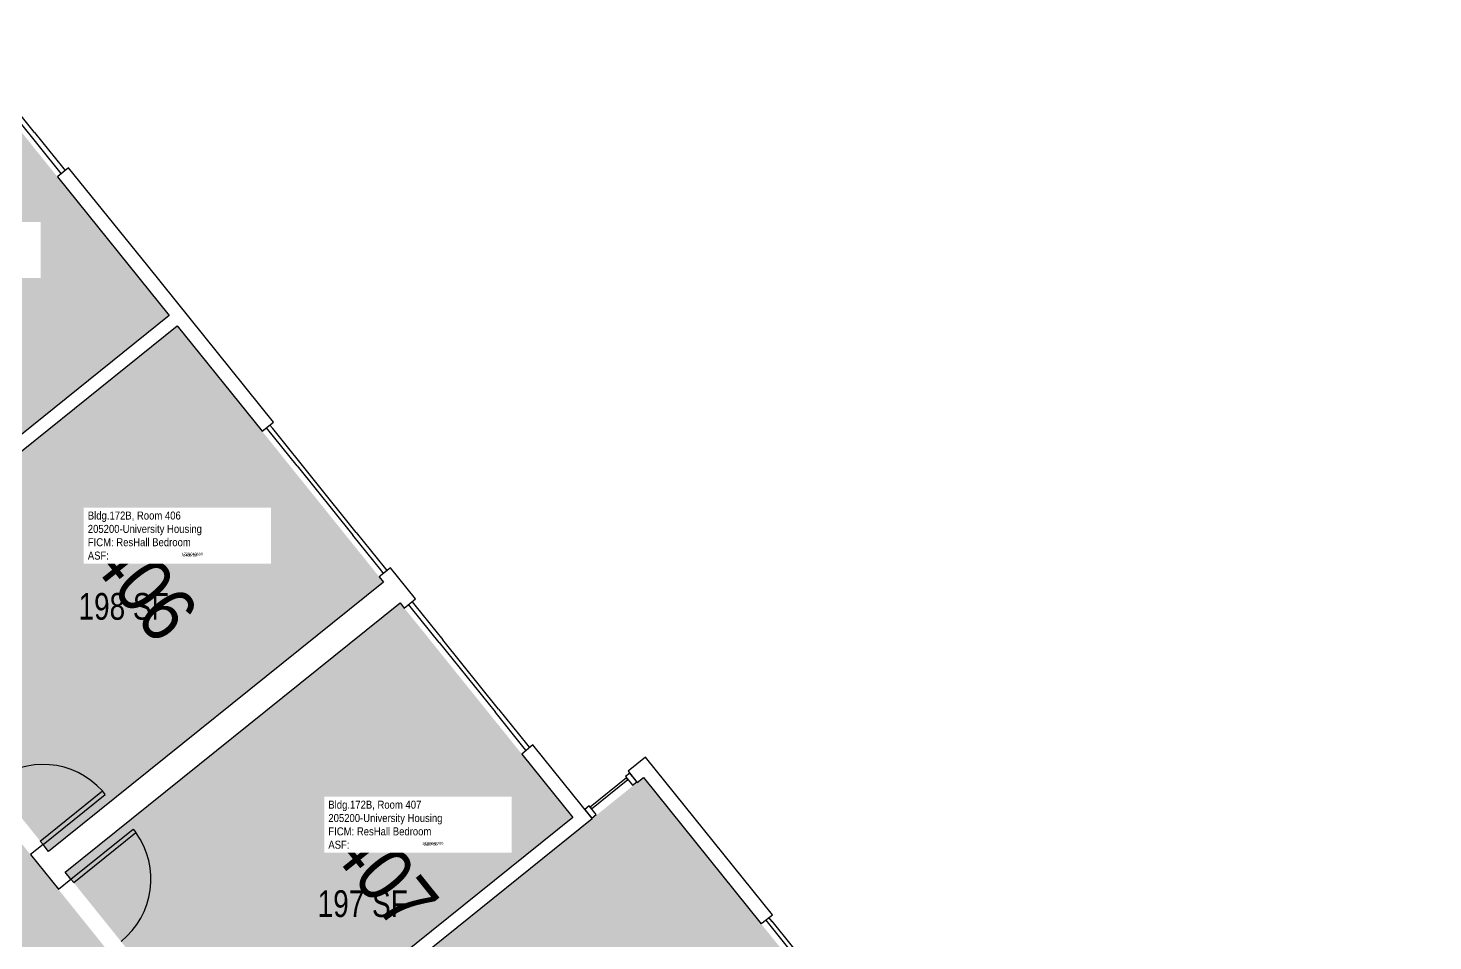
# Model space of a CAD drawing. Header units: inches. Extents: x 69233640 to 69235957, y 27660565 to 27663170.
# Drawn here: x 69234074 to 69234706, y 27662752 to 27663162 of the extents above; entities that cross this region are included whole.
import ezdxf
from ezdxf.enums import TextEntityAlignment as Align

# ---------------------------------------------------------------- set-up
doc = ezdxf.new("R2010")
doc.units = ezdxf.units.IN
doc.header["$LTSCALE"] = 100
doc.header["$MEASUREMENT"] = 0
for name, color, linetype in [('A-DOOR', 2, 'CONTINUOUS'), ('A-GLAZ', 1, 'CONTINUOUS'), ('A-IDEN-RNUM', 7, 'CONTINUOUS'), ('A-IDEN-SNUM', 4, 'CONTINUOUS'), ('A-IDEN-VNUM', 4, 'CONTINUOUS'), ('A-WALL', 5, 'CONTINUOUS'), ('AREA-TEXT', 3, 'CONTINUOUS'), ('Rooms-Category-Color', 7, 'CONTINUOUS'), ('Rooms-College-Color', 7, 'CONTINUOUS'), ('Rooms-Department-Color', 7, 'CONTINUOUS'), ('Rooms-Division-Color', 7, 'CONTINUOUS'), ('Rooms-Information', 7, 'CONTINUOUS')]:
    doc.layers.add(name, color=color, linetype=linetype)
doc.styles.add('CP_AREA', font='arial.ttf', dxfattribs={"height": 15})
doc.styles.add('CP_ROOMSNUMBER', font='arial.ttf', dxfattribs={"height": 1})
doc.styles.add('CP_ROOMVNUMBER', font='arial.ttf', dxfattribs={"width": 0.85, "height": 0.075})

# ---------------------------------------------------------------- blocks, each defined once
blk = doc.blocks.new('08_Single-Flush - 08 Door_Single-Flush  3_-0_ x 7_-0_-3899613-LEVEL 4')
at = {"layer": 'A-DOOR'}
for p, q in [((16, 3.62), (16, 39.57)), ((18, 39.57), (16, 39.57)), ((18, 3.62), (18, 39.57)), ((18, 3.62), (16, 3.62))]:
    blk.add_line(p, q, dxfattribs=at)
at = {"layer": 'A-DOOR', "lineweight": 25}
blk.add_arc((18, 3.62), 36, 93.18474, 180, dxfattribs=at)
blk = doc.blocks.new('08_Single-Flush - 08 Door_Single-Flush  3_-0_ x 7_-0_-3899614-LEVEL 4')
at = {"layer": 'A-DOOR'}
for p, q in [((16, -3.62), (16, -39.57)), ((18, -3.62), (16, -3.62)), ((18, -3.62), (18, -39.57)), ((18, -39.57), (16, -39.57))]:
    blk.add_line(p, q, dxfattribs=at)
at = {"layer": 'A-DOOR', "lineweight": 25}
blk.add_arc((18, -3.62), 36, 180, 266.81526, dxfattribs=at)

msp = doc.modelspace()

# ---------------------------------------------------------------- hatches: boundary and pattern name
at = {"layer": 'Rooms-Category-Color', "true_color": 0x728ef3}
for points in [[(69233890.93, 27663031.04), (69233929.22, 27662983.45), (69233930.67, 27662981.66), (69233932.63, 27662979.22), (69233986.69, 27662912.03), (69234137.25, 27663033.17), (69234034.37, 27663161.05), (69233901.53, 27663054.16), (69233908.66, 27663045.3)], [(69234083.08, 27662792.24), (69234224.87, 27662906.33), (69234233.64, 27662913.39), (69234140.94, 27663028.6), (69233990.37, 27662907.45)], [(69234232.4, 27662896.98), (69234090.6, 27662782.89), (69234197.95, 27662649.47), (69234271.2, 27662708.4), (69234241.5, 27662745.31), (69234318.82, 27662807.52), (69234241.16, 27662904.04)], [(69234325.03, 27662804.98), (69234249.76, 27662744.42), (69234279.46, 27662707.51), (69234201.64, 27662644.89), (69234280.98, 27662546.28), (69234282.85, 27662547.78), (69234403.93, 27662645.2), (69234402.24, 27662647.31), (69234420.94, 27662662.35), (69234422.63, 27662660.25), (69234459.6, 27662690), (69234350.56, 27662825.52)]]:
    msp.add_hatch(color=171, dxfattribs=at).paths.add_polyline_path(points)
at = {"layer": 'Rooms-Category-Color', "true_color": 0xadadad}
msp.add_hatch(color=253, dxfattribs=at).paths.add_polyline_path([(69233896.13, 27662917.3), (69233936.33, 27662867.34), (69234026.92, 27662754.76), (69234041.96, 27662736.06), (69234132.35, 27662623.72), (69234226.9, 27662506.22), (69234230.85, 27662501.3), (69234313.5, 27662398.58), (69234424.8, 27662260.27), (69234426.87, 27662257.68), (69234427.5, 27662256.91), (69234457.08, 27662220.14), (69234555.06, 27662098.37), (69234584.92, 27662061.25), (69234627.19, 27662008.72), (69234658.89, 27661969.33), (69234705.64, 27662006.94), (69234670.03, 27662051.19), (69234586.58, 27662154.91), (69234473.42, 27662295.54), (69234390.34, 27662398.8), (69234280.95, 27662534.75), (69234280.78, 27662534.97), (69234280.19, 27662535.7), (69234277.18, 27662539.44), (69234194.15, 27662642.63), (69234081.19, 27662783.02), (69233982.88, 27662905.19), (69233926.98, 27662974.68), (69233925.11, 27662973.17), (69233880.74, 27662937.47), (69233880.23, 27662937.07), (69233890.65, 27662924.12)])
at = {"layer": 'Rooms-College-Color', "true_color": 0xadadad}
for points in [[(69233890.93, 27663031.04), (69233929.22, 27662983.45), (69233930.67, 27662981.66), (69233932.63, 27662979.22), (69233986.69, 27662912.03), (69234137.25, 27663033.17), (69234034.37, 27663161.05), (69233901.53, 27663054.16), (69233908.66, 27663045.3)], [(69234083.08, 27662792.24), (69234224.87, 27662906.33), (69234233.64, 27662913.39), (69234140.94, 27663028.6), (69233990.37, 27662907.45)], [(69233896.13, 27662917.3), (69233936.33, 27662867.34), (69234026.92, 27662754.76), (69234041.96, 27662736.06), (69234132.35, 27662623.72), (69234226.9, 27662506.22), (69234230.85, 27662501.3), (69234313.5, 27662398.58), (69234424.8, 27662260.27), (69234426.87, 27662257.68), (69234427.5, 27662256.91), (69234457.08, 27662220.14), (69234555.06, 27662098.37), (69234584.92, 27662061.25), (69234627.19, 27662008.72), (69234658.89, 27661969.33), (69234705.64, 27662006.94), (69234670.03, 27662051.19), (69234586.58, 27662154.91), (69234473.42, 27662295.54), (69234390.34, 27662398.8), (69234280.95, 27662534.75), (69234280.78, 27662534.97), (69234280.19, 27662535.7), (69234277.18, 27662539.44), (69234194.15, 27662642.63), (69234081.19, 27662783.02), (69233982.88, 27662905.19), (69233926.98, 27662974.68), (69233925.11, 27662973.17), (69233880.74, 27662937.47), (69233880.23, 27662937.07), (69233890.65, 27662924.12)], [(69234232.4, 27662896.98), (69234090.6, 27662782.89), (69234197.95, 27662649.47), (69234271.2, 27662708.4), (69234241.5, 27662745.31), (69234318.82, 27662807.52), (69234241.16, 27662904.04)], [(69234325.03, 27662804.98), (69234249.76, 27662744.42), (69234279.46, 27662707.51), (69234201.64, 27662644.89), (69234280.98, 27662546.28), (69234282.85, 27662547.78), (69234403.93, 27662645.2), (69234402.24, 27662647.31), (69234420.94, 27662662.35), (69234422.63, 27662660.25), (69234459.6, 27662690), (69234350.56, 27662825.52)]]:
    msp.add_hatch(color=253, dxfattribs=at).paths.add_polyline_path(points)
at = {"layer": 'Rooms-Department-Color', "true_color": 0x604aed}
for points in [[(69233890.93, 27663031.04), (69233929.22, 27662983.45), (69233930.67, 27662981.66), (69233932.63, 27662979.22), (69233986.69, 27662912.03), (69234137.25, 27663033.17), (69234034.37, 27663161.05), (69233901.53, 27663054.16), (69233908.66, 27663045.3)], [(69234083.08, 27662792.24), (69234224.87, 27662906.33), (69234233.64, 27662913.39), (69234140.94, 27663028.6), (69233990.37, 27662907.45)], [(69234232.4, 27662896.98), (69234090.6, 27662782.89), (69234197.95, 27662649.47), (69234271.2, 27662708.4), (69234241.5, 27662745.31), (69234318.82, 27662807.52), (69234241.16, 27662904.04)], [(69234325.03, 27662804.98), (69234249.76, 27662744.42), (69234279.46, 27662707.51), (69234201.64, 27662644.89), (69234280.98, 27662546.28), (69234282.85, 27662547.78), (69234403.93, 27662645.2), (69234402.24, 27662647.31), (69234420.94, 27662662.35), (69234422.63, 27662660.25), (69234459.6, 27662690), (69234350.56, 27662825.52)]]:
    msp.add_hatch(color=173, dxfattribs=at).paths.add_polyline_path(points)
at = {"layer": 'Rooms-Department-Color', "true_color": 0xacacac}
msp.add_hatch(color=253, dxfattribs=at).paths.add_polyline_path([(69233896.13, 27662917.3), (69233936.33, 27662867.34), (69234026.92, 27662754.76), (69234041.96, 27662736.06), (69234132.35, 27662623.72), (69234226.9, 27662506.22), (69234230.85, 27662501.3), (69234313.5, 27662398.58), (69234424.8, 27662260.27), (69234426.87, 27662257.68), (69234427.5, 27662256.91), (69234457.08, 27662220.14), (69234555.06, 27662098.37), (69234584.92, 27662061.25), (69234627.19, 27662008.72), (69234658.89, 27661969.33), (69234705.64, 27662006.94), (69234670.03, 27662051.19), (69234586.58, 27662154.91), (69234473.42, 27662295.54), (69234390.34, 27662398.8), (69234280.95, 27662534.75), (69234280.78, 27662534.97), (69234280.19, 27662535.7), (69234277.18, 27662539.44), (69234194.15, 27662642.63), (69234081.19, 27662783.02), (69233982.88, 27662905.19), (69233926.98, 27662974.68), (69233925.11, 27662973.17), (69233880.74, 27662937.47), (69233880.23, 27662937.07), (69233890.65, 27662924.12)])
at = {"layer": 'Rooms-Division-Color', "true_color": 0x604aed}
for points in [[(69233890.93, 27663031.04), (69233929.22, 27662983.45), (69233930.67, 27662981.66), (69233932.63, 27662979.22), (69233986.69, 27662912.03), (69234137.25, 27663033.17), (69234034.37, 27663161.05), (69233901.53, 27663054.16), (69233908.66, 27663045.3)], [(69234083.08, 27662792.24), (69234224.87, 27662906.33), (69234233.64, 27662913.39), (69234140.94, 27663028.6), (69233990.37, 27662907.45)], [(69234232.4, 27662896.98), (69234090.6, 27662782.89), (69234197.95, 27662649.47), (69234271.2, 27662708.4), (69234241.5, 27662745.31), (69234318.82, 27662807.52), (69234241.16, 27662904.04)], [(69234325.03, 27662804.98), (69234249.76, 27662744.42), (69234279.46, 27662707.51), (69234201.64, 27662644.89), (69234280.98, 27662546.28), (69234282.85, 27662547.78), (69234403.93, 27662645.2), (69234402.24, 27662647.31), (69234420.94, 27662662.35), (69234422.63, 27662660.25), (69234459.6, 27662690), (69234350.56, 27662825.52)]]:
    msp.add_hatch(color=173, dxfattribs=at).paths.add_polyline_path(points)
at = {"layer": 'Rooms-Division-Color', "true_color": 0xadadad}
msp.add_hatch(color=253, dxfattribs=at).paths.add_polyline_path([(69233896.13, 27662917.3), (69233936.33, 27662867.34), (69234026.92, 27662754.76), (69234041.96, 27662736.06), (69234132.35, 27662623.72), (69234226.9, 27662506.22), (69234230.85, 27662501.3), (69234313.5, 27662398.58), (69234424.8, 27662260.27), (69234426.87, 27662257.68), (69234427.5, 27662256.91), (69234457.08, 27662220.14), (69234555.06, 27662098.37), (69234584.92, 27662061.25), (69234627.19, 27662008.72), (69234658.89, 27661969.33), (69234705.64, 27662006.94), (69234670.03, 27662051.19), (69234586.58, 27662154.91), (69234473.42, 27662295.54), (69234390.34, 27662398.8), (69234280.95, 27662534.75), (69234280.78, 27662534.97), (69234280.19, 27662535.7), (69234277.18, 27662539.44), (69234194.15, 27662642.63), (69234081.19, 27662783.02), (69233982.88, 27662905.19), (69233926.98, 27662974.68), (69233925.11, 27662973.17), (69233880.74, 27662937.47), (69233880.23, 27662937.07), (69233890.65, 27662924.12)])

# ---------------------------------------------------------------- linework, layer by layer
at = {"layer": 'A-GLAZ', "lineweight": -3}
for p, q in [((69234088.78, 27663097.01), (69234036.12, 27663162.46)), ((69234076.74, 27663115.56), (69234039.13, 27663162.31)), ((69234076.74, 27663115.56), (69234089.28, 27663099.98)), ((69234089.28, 27663099.98), (69234090.53, 27663098.42)), ((69234194.84, 27662965.6), (69234181.05, 27662982.74)), ((69234182.61, 27662983.99), (69234183.86, 27662982.43)), ((69234221.47, 27662935.68), (69234183.86, 27662982.43)), ((69234194.84, 27662965.6), (69234219.91, 27662934.43)), ((69234232.45, 27662918.85), (69234219.91, 27662934.43)), ((69234221.47, 27662935.68), (69234234.01, 27662920.1)), ((69234234.01, 27662920.1), (69234235.26, 27662918.54)), ((69234233.71, 27662917.29), (69234232.45, 27662918.85)), ((69234246.24, 27662901.71), (69234244.99, 27662903.27)), ((69234258.78, 27662886.13), (69234246.24, 27662901.71)), ((69234246.55, 27662904.52), (69234247.8, 27662902.96)), ((69234247.8, 27662902.96), (69234260.34, 27662887.38)), ((69234258.78, 27662886.13), (69234283.86, 27662854.96)), ((69234285.42, 27662856.21), (69234260.34, 27662887.38)), ((69234285.42, 27662856.21), (69234297.95, 27662840.63)), ((69234296.39, 27662839.38), (69234283.86, 27662854.96)), ((69234297.65, 27662837.82), (69234296.39, 27662839.38)), ((69234297.95, 27662840.63), (69234299.21, 27662839.08)), ((69234343, 27662825.32), (69234326.64, 27662812.16)), ((69234327.27, 27662811.38), (69234343.63, 27662824.54)), ((69234344.48, 27662827.47), (69234342.53, 27662825.91)), ((69234342.53, 27662825.91), (69234345.67, 27662822.01)), ((69234343.63, 27662824.54), (69234343, 27662825.32)), ((69234347.61, 27662823.58), (69234344.48, 27662827.47)), ((69234345.67, 27662822.01), (69234347.61, 27662823.58)), ((69234326.64, 27662812.16), (69234327.27, 27662811.38)), ((69234405.61, 27662761.36), (69234428.19, 27662733.31)), ((69234408.29, 27662760.95), (69234407.03, 27662762.51)), ((69234408.09, 27662760.79), (69234408.29, 27662760.95)), ((69234408.29, 27662760.95), (69234428.35, 27662736.01))]:
    msp.add_line(p, q, dxfattribs=at)
at = {"layer": 'A-GLAZ', "lineweight": -3, "extrusion": (0, 0, -1)}
for p, q in [((69234326.17, 27662812.74), (69234324.22, 27662811.18)), ((69234329.3, 27662808.85), (69234326.17, 27662812.74)), ((69234324.22, 27662811.18), (69234327.36, 27662807.28)), ((69234327.36, 27662807.28), (69234329.3, 27662808.85))]:
    msp.add_line(p, q, dxfattribs=at)
at = {"layer": 'A-WALL', "lineweight": -3}
for p, q in [((69234092.09, 27663099.68), (69234087.22, 27663095.76)), ((69234127.64, 27663055.49), (69234092.09, 27663099.68)), ((69234087.22, 27663095.76), (69234087.03, 27663095.6)), ((69234087.03, 27663095.6), (69234137.25, 27663033.17)), ((69234184.16, 27662985.24), (69234127.64, 27663055.49)), ((69234137.25, 27663033.17), (69233986.69, 27662912.03)), ((69233990.37, 27662907.45), (69234140.94, 27663028.6)), ((69234140.94, 27663028.6), (69234179.1, 27662981.17)), ((69234179.1, 27662981.17), (69234184.16, 27662985.24)), ((69234236.82, 27662919.8), (69234231.76, 27662915.72)), ((69234236.89, 27662919.71), (69234236.82, 27662919.8)), ((69234248.04, 27662905.86), (69234236.89, 27662919.71)), ((69234233.64, 27662913.39), (69234083.08, 27662792.24)), ((69234231.76, 27662915.72), (69234233.64, 27662913.39)), ((69234090.6, 27662782.89), (69234241.16, 27662904.04)), ((69234241.16, 27662904.04), (69234243.04, 27662901.7)), ((69234243.04, 27662901.7), (69234248.11, 27662905.77)), ((69234248.11, 27662905.77), (69234248.04, 27662905.86)), ((69234300.92, 27662840.13), (69234295.86, 27662836.06)), ((69234327.56, 27662807.02), (69234300.92, 27662840.13)), ((69234295.86, 27662836.06), (69234318.82, 27662807.52)), ((69234351.54, 27662834.66), (69234343.75, 27662828.39)), ((69234408.59, 27662763.76), (69234351.54, 27662834.66)), ((69234343.75, 27662828.39), (69234347.82, 27662823.32)), ((69234347.82, 27662823.32), (69234350.56, 27662825.52)), ((69234350.56, 27662825.52), (69234403.53, 27662759.69)), ((69234318.82, 27662807.52), (69234241.5, 27662745.31)), ((69234249.76, 27662744.42), (69234327.56, 27662807.02)), ((69234080.57, 27662795.36), (69234074.92, 27662790.81)), ((69234083.08, 27662792.24), (69234080.57, 27662795.36)), ((69234074.92, 27662790.81), (69234087.46, 27662775.23)), ((69234093.11, 27662779.77), (69234090.6, 27662782.89)), ((69234087.46, 27662775.23), (69234093.11, 27662779.77)), ((69234404.05, 27662760.11), (69234408.59, 27662763.76)), ((69234403.53, 27662759.69), (69234404.05, 27662760.11))]:
    msp.add_line(p, q, dxfattribs=at)

# ---------------------------------------------------------------- block references
at = {"layer": 'A-DOOR', "lineweight": -3}
for name, p, rotation in [('08_Single-Flush - 08 Door_Single-Flush  3_-0_ x 7_-0_-3899613-LEVEL 4', (69234066.46, 27662807.11), 308.8208219639307), ('08_Single-Flush - 08 Door_Single-Flush  3_-0_ x 7_-0_-3899614-LEVEL 4', (69234101.57, 27662763.48), 128.8208219639306)]:
    msp.add_blockref(name, p, dxfattribs=dict(at, rotation=rotation))

# ---------------------------------------------------------------- texts
at = {"layer": 'A-IDEN-RNUM', "style": 'CP_ROOMSNUMBER'}
for s, p in [('0406-00', (69234143.64, 27662924.78)), ('0407-00', (69234251.81, 27662794.77))]:
    msp.add_text(s, height=1.2, dxfattribs=at).set_placement(p)
at = {"layer": 'A-IDEN-SNUM', "lineweight": -3, "style": 'CP_ROOMSNUMBER'}
for s, p in [('172B040600', (69234142.93, 27662925.35)), ('172B040700', (69234251.1, 27662795.34))]:
    msp.add_text(s, height=1.2, dxfattribs=at).set_placement(p)
at = {"layer": 'A-IDEN-VNUM', "lineweight": -3, "style": 'CP_ROOMVNUMBER', "width": 0.85}
for s, p in [('406', (69234126.18, 27662911.87)), ('407', (69234234.35, 27662781.87))]:
    msp.add_text(s, height=25.2, rotation=308.82082, dxfattribs=at).set_placement(p, align=Align.MIDDLE_CENTER)
at = {"layer": 'AREA-TEXT', "lineweight": -3, "style": 'CP_AREA', "width": 0.75}
for s, p in [('198 SF', (69234116.8, 27662902.44)), ('197 SF', (69234224.35, 27662768.77))]:
    msp.add_text(s, height=12, dxfattribs=at).set_placement(p, align=Align.MIDDLE_CENTER)

# ---------------------------------------------------------------- next in the draw order: texts
at = {"layer": 'Rooms-Information', "char_height": 3.6, "width": 80.64, "attachment_point": 7, "style": 'CP_ROOMVNUMBER', "bg_fill": 3, "box_fill_scale": 1.5, "bg_fill_color": 256, "bg_fill_true_color": 13158600, "bg_fill_transparency": 0}
for s, insert in [('Bldg.172B, Room 405^M^J205200-University Housing^M^JFICM: ResHall Bedroom^M^JASF: ', (69233997, 27663051.82)), ('Bldg.172B, Room 406^M^J205200-University Housing^M^JFICM: ResHall Bedroom^M^JASF: ', (69234100.71, 27662923.43)), ('Bldg.172B, Room 407^M^J205200-University Housing^M^JFICM: ResHall Bedroom^M^JASF: ', (69234208.89, 27662793.42))]:
    msp.add_mtext(s, dxfattribs=dict(at, insert=insert))

doc.saveas('drawing.dxf')
